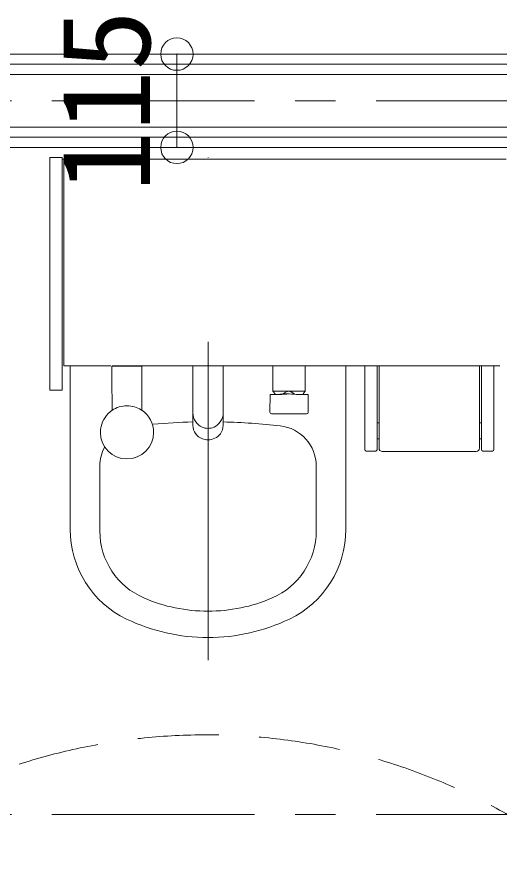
# Model space of a CAD drawing. Units: millimetres at full size, sheet at 1:50; details may follow other scales. Extents: x -19990 to 20111, y -13076 to 12993.
# Drawn here: x 6088 to 6684, y -2304 to -1244 of the extents above; entities that cross this region are included whole.
import ezdxf
from ezdxf.enums import TextEntityAlignment as Align

# ---------------------------------------------------------------- set-up
doc = ezdxf.new("R2010")
doc.units = ezdxf.units.MM
doc.header["$LTSCALE"] = 50
doc.header["$PDMODE"] = 32
doc.header["$PDSIZE"] = 40
doc.linetypes.add('CHAIN1', pattern=[8, 5, -1, 1, -1])
doc.linetypes.add('DASHED2', pattern=[3, 2, -1])
for name, color, linetype, lineweight in [('1-1_表（文字_固定）', 4, 'Continuous', 9), ('1-2', 3, 'Continuous', 18), ('1-6', 7, 'Continuous', 13), ('1-8', 4, 'Continuous', 9), ('1-D_寸法', 6, 'Continuous', 9), ('1-F_補助線', 3, 'Continuous', 13)]:
    doc.layers.add(name, color=color, linetype=linetype, lineweight=lineweight)
doc.styles.add('ＭＳ ゴシック', font='')
doc.styles.get('ＭＳ ゴシック').set_extended_font_data('MS Gothic')

msp = doc.modelspace()

# ---------------------------------------------------------------- linework, layer by layer
at = {"layer": '1-1_表（文字_固定）', "linetype": 'CHAIN1'}
for p, q in [((12781.09, -1347.17), (5249.61, -1347.17)), ((12781.09, -2227.17), (1807.11, -2227.17))]:
    msp.add_line(p, q, dxfattribs=at)
at = {"layer": '1-2'}
for p, q in [((7739.61, -1289.67), (5359.61, -1289.67)), ((7739.61, -1404.67), (5477.11, -1404.67))]:
    msp.add_line(p, q, dxfattribs=at)
at = {"layer": '1-6', "color": 2}
for p in [(6285.26, -1289.67), (6285.26, -1404.67)]:
    msp.add_point(p, dxfattribs=at)
at = {"layer": '1-8'}
for p, q in [((7739.61, -1302.17), (5374.61, -1302.17)), ((7739.61, -1314.67), (5387.11, -1314.67)), ((7739.61, -1379.67), (5452.11, -1379.67)), ((7739.61, -1392.17), (5464.61, -1392.17))]:
    msp.add_line(p, q, dxfattribs=at)
at = {"layer": '1-8', "linetype": 'DASHED2'}
msp.add_circle((6321.83, -2878.86), 750, dxfattribs=at)
at = {"layer": '1-D_寸法'}
for p, q in [((6143.67, -1417.17), (6128.67, -1417.17)), ((6143.67, -1704.17), (6143.67, -1417.17)), ((6691.67, -1419.17), (6143.67, -1419.17)), ((6145.67, -1673.97), (6145.67, -1419.17)), ((6323.67, -1416.55), (6323.67, -1417.17)), ((6323.67, -2036.89), (6323.67, -1644.42)), ((6145.67, -1673.97), (6203.67, -1673.97)), ((6153.67, -1875.69), (6153.67, -1673.97)), ((6205.45, -1673.97), (6241.88, -1673.97)), ((6205.45, -1673.97), (6241.88, -1673.97)), ((6212.67, -1673.97), (6215.52, -1673.97)), ((6215.52, -1673.97), (6222.02, -1673.97)), ((6222.02, -1673.97), (6223.67, -1673.97)), ((6223.67, -1673.97), (6224.19, -1673.97)), ((6224.19, -1673.97), (6225.32, -1673.97)), ((6225.32, -1673.97), (6231.82, -1673.97)), ((6231.82, -1673.97), (6234.67, -1673.97)), ((6304.92, -1731.56), (6304.92, -1673.97)), ((6323.67, -1673.97), (6342.42, -1673.97)), ((6342.42, -1731.99), (6342.42, -1673.97)), ((6342.42, -1673.97), (6403.67, -1673.97)), ((6403.67, -1673.97), (6443.67, -1673.97)), ((6403.67, -1673.97), (6403.67, -1705.39)), ((6441.88, -1673.97), (6493.67, -1673.97)), ((6443.67, -1673.97), (6443.67, -1705.39)), ((6493.67, -1875.69), (6493.67, -1673.97)), ((6517.17, -1777.47), (6517.17, -1673.97)), ((6532.17, -1673.97), (6532.17, -1777.47)), ((6532.17, -1673.97), (6534.67, -1673.97)), ((6534.67, -1744.17), (6534.67, -1673.97)), ((6534.67, -1673.97), (6658.67, -1673.97)), ((6658.67, -1673.97), (6661.17, -1673.97)), ((6661.17, -1673.97), (6661.17, -1777.47)), ((6661.17, -1673.97), (6676.17, -1673.97)), ((6668.67, -1673.97), (6683.67, -1673.97)), ((6676.17, -1777.47), (6676.17, -1673.97)), ((6205.47, -1674.47), (6212.17, -1674.47)), ((6212.17, -1674.47), (6215.02, -1674.47)), ((6215.02, -1674.47), (6222.02, -1674.47)), ((6222.02, -1674.47), (6223.67, -1674.47)), ((6223.67, -1674.47), (6225.32, -1674.47)), ((6225.32, -1674.47), (6232.32, -1674.47)), ((6242.15, -1685.48), (6242.17, -1674.77)), ((6205.27, -1728.81), (6205.19, -1688.42)), ((6242.06, -1728.81), (6242.15, -1685.48)), ((6406.38, -1708.58), (6403.67, -1705.39)), ((6423.67, -1705.39), (6403.67, -1705.39)), ((6443.67, -1705.39), (6423.67, -1705.39)), ((6440.96, -1708.58), (6443.67, -1705.39)), ((6399.92, -1731.07), (6400.22, -1709.27)), ((6400.22, -1709.27), (6423.67, -1708.68)), ((6423.67, -1708.68), (6416.58, -1708.47)), ((6423.67, -1708.68), (6430.26, -1708.85)), ((6430.26, -1708.85), (6447.12, -1709.27)), ((6447.12, -1709.27), (6447.42, -1731.07)), ((6304.92, -1732), (6304.92, -1731.56)), ((6304.92, -1743.19), (6304.92, -1732)), ((6342.42, -1743.19), (6342.42, -1731.99)), ((6423.67, -1733.27), (6402.12, -1733.27)), ((6445.22, -1733.27), (6423.67, -1733.27)), ((6304.92, -1747.35), (6304.92, -1743.19)), ((6342.42, -1747.35), (6342.42, -1743.19)), ((6532.67, -1744.17), (6534.67, -1744.17)), ((6534.67, -1763.77), (6534.67, -1744.17)), ((6658.67, -1744.17), (6660.67, -1744.17)), ((6534.67, -1763.77), (6532.67, -1763.77)), ((6534.67, -1775.55), (6534.67, -1763.77)), ((6658.67, -1763.77), (6658.67, -1775.55)), ((6660.67, -1763.77), (6658.67, -1763.77)), ((6530.67, -1778.97), (6518.67, -1778.97)), ((6538.67, -1779.55), (6654.67, -1779.55)), ((6662.67, -1778.97), (6674.67, -1778.97)), ((6190.17, -1877.51), (6190.17, -1797.63)), ((6457.17, -1877.51), (6457.17, -1797.63))]:
    msp.add_line(p, q, dxfattribs=at)
for points in [[(6143.67, -1704.17), (6128.67, -1704.17), (6128.67, -1417.17)], [(6241.88, -1673.97), (6304.92, -1673.97), (6323.67, -1673.97)], [(6493.67, -1673.97), (6517.17, -1673.97), (6532.17, -1673.97)], [(6658.67, -1673.97), (6658.67, -1744.17), (6658.67, -1763.77)], [(6205.19, -1688.42), (6205.19, -1685.48), (6205.17, -1674.77)], [(6232.32, -1674.47), (6235.17, -1674.47), (6241.87, -1674.47)]]:
    msp.add_lwpolyline(points, dxfattribs=at)
for centre, radius, start, end in [((6212.67, -1674.47), 0.5, 90, 180), ((6215.52, -1674.47), 0.5, 90, 180), ((6231.82, -1674.47), 0.5, 0, 90), ((6234.67, -1674.47), 0.5, 0, 90), ((6205.47, -1674.77), 0.3, 90, 180.1122), ((6241.87, -1674.77), 0.3, 359.88785, 90), ((6424.59, -1717.18), 11.83, 94.46348, 132.60856), ((6421.68, -1717.18), 11.96, 44.17483, 80.42795), ((6404.98, -1432.86), 276.45, 269.01326, 273.8764), ((6442.36, -1432.89), 276.43, 266.12338, 270.98696), ((6223.67, -1755.97), 32.8, 90, 124.11138), ((6223.67, -1755.97), 32.8, 57.76961, 90), ((6223.67, -1755.97), 32.8, 124.11138, 167.23039), ((6223.67, -1755.97), 32.8, 55.88839, 57.76961), ((6223.67, -1755.97), 32.8, 0, 55.88839), ((6324.45, -1731.78), 19.54, 179.36416, 180.63538), ((6324.45, -1731.78), 19.54, 180.63538, 215.46439), ((6322.88, -1731.78), 19.54, 324.53392, 359.36316), ((6402.12, -1731.07), 2.2, 180, 270), ((6445.22, -1731.07), 2.2, 270, 0), ((6323.67, -2542.97), 800, 91.34299, 94.84228), ((6323.44, -1746.73), 18.54, 181.90606, 248.9635), ((6324.45, -1731.78), 19.54, 215.46439, 245.18333), ((6322.88, -1731.78), 19.54, 294.80334, 324.53392), ((6323.83, -1746.92), 18.59, 324.60837, 358.68204), ((6323.67, -2542.97), 800, 83.60782, 88.65701), ((6407.17, -1797.63), 50, 0, 83.60782), ((6223.67, -1755.97), 32.8, 167.23039, 180), ((6223.67, -1755.97), 32.8, 180, 270), ((6223.67, -1755.97), 32.8, 270, 0), ((6323.67, -1732.97), 18.12, 245.85677, 270.00255), ((6323.67, -1732.99), 18.11, 269.98317, 294.12822), ((6323.65, -1746.04), 19.25, 270.04319, 322.79093), ((6323.65, -1746.04), 19.25, 249.11729, 270.04319), ((6240.17, -1797.63), 50, 151.61553, 180), ((6240.17, -1797.63), 50, 151.61553, 180), ((6240.17, -1797.63), 50, 151.61553, 180), ((6240.17, -1797.63), 50, 151.61553, 180), ((6240.17, -1797.63), 50, 151.61553, 180), ((6518.67, -1777.47), 1.5, 180, 270), ((6530.67, -1777.47), 1.5, 270, 0), ((6538.67, -1775.55), 4, 180, 270), ((6654.67, -1775.55), 4, 270, 360), ((6662.67, -1777.47), 1.5, 179.99996, 269.99996), ((6674.67, -1777.47), 1.5, 269.99996, 359.99996), ((6276.17, -1875.69), 122.5, 180, 244.417), ((6371.17, -1875.69), 122.5, 295.583, 0), ((6280.17, -1877.51), 90, 180, 246.70567), ((6367.17, -1877.51), 90, 293.29433, 0), ((6323.67, -1776.47), 200, 246.70567, 270), ((6323.67, -1776.47), 200, 270, 293.29433), ((6323.67, -1776.47), 232.5, 244.417, 270), ((6323.67, -1776.47), 232.5, 270, 295.583)]:
    msp.add_arc(centre, radius, start, end, dxfattribs=at)
at = {"layer": '1-F_補助線', "color": 7}
msp.add_line((6285.26, -1404.67), (6285.26, -1289.67), dxfattribs=at)

# ---------------------------------------------------------------- texts
at = {"layer": '1-6', "style": 'ＭＳ ゴシック'}
msp.add_text('115', height=110, rotation=90, dxfattribs=at).set_placement((6285.26, -1459.67), align=Align.BOTTOM_LEFT)

doc.saveas('drawing.dxf')
